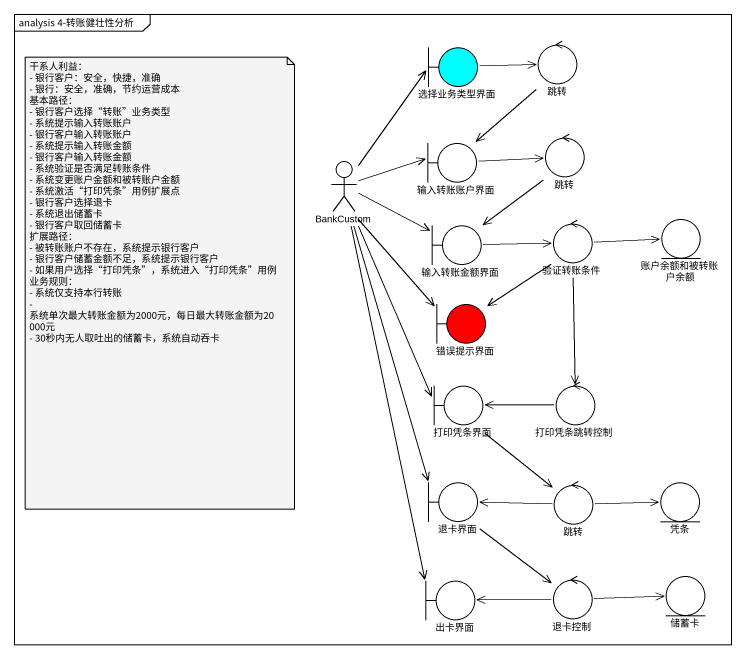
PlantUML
@startuml
mainframe analysis 4-转账健壮性分析
boundary 选择业务类型界面 #00FFFF
control 跳转
actor BankCustom
boundary 输入转账账户界面
control "跳转" as 跳转_2
boundary 输入转账金额界面
control 验证转账条件
entity 账户余额和被转账户余额
boundary 错误提示界面 #FF0000
boundary 打印凭条界面
control 打印凭条跳转控制
boundary 退卡界面
control "跳转" as 跳转_3
entity 凭条
boundary 出卡界面
control 退卡控制
entity 储蓄卡
选择业务类型界面 -right-> 跳转
跳转 --> 输入转账账户界面
BankCustom -up-> 选择业务类型界面
BankCustom -right-> 输入转账账户界面
BankCustom -right-> 输入转账金额界面
BankCustom --> 错误提示界面
BankCustom --> 打印凭条界面
BankCustom --> 退卡界面
BankCustom --> 出卡界面
输入转账账户界面 -right-> 跳转_2
跳转_2 --> 输入转账金额界面
输入转账金额界面 -right-> 验证转账条件
验证转账条件 -right-> 账户余额和被转账户余额
验证转账条件 --> 错误提示界面
验证转账条件 --> 打印凭条跳转控制
打印凭条界面 --> 跳转_3
打印凭条跳转控制 -left-> 打印凭条界面
退卡界面 --> 退卡控制
跳转_3 -left-> 退卡界面
跳转_3 -right-> 凭条
退卡控制 -left-> 出卡界面
退卡控制 -right-> 储蓄卡
note as N1
  干系人利益：
  - 银行客户：安全，快捷，准确
  - 银行：安全，准确，节约运营成本
  基本路径：
  - 银行客户选择“转账”业务类型
  - 系统提示输入转账账户
  - 银行客户输入转账账户
  - 系统提示输入转账金额
  - 银行客户输入转账金额
  - 系统验证是否满足转账条件
  - 系统变更账户金额和被转账户金额
  - 系统激活“打印凭条”用例扩展点
  - 银行客户选择退卡
  - 系统退出储蓄卡
  - 银行客户取回储蓄卡
  扩展路径：
  - 被转账账户不存在，系统提示银行客户
  - 银行客户储蓄金额不足，系统提示银行客户
  - 如果用户选择“打印凭条”，系统进入“打印凭条”用例
  业务规则：
  - 系统仅支持本行转账
  - 系统单次最大转账金额为2000元，每日最大转账金额为20000元
  - 30秒内无人取吐出的储蓄卡，系统自动吞卡
end note
@enduml
